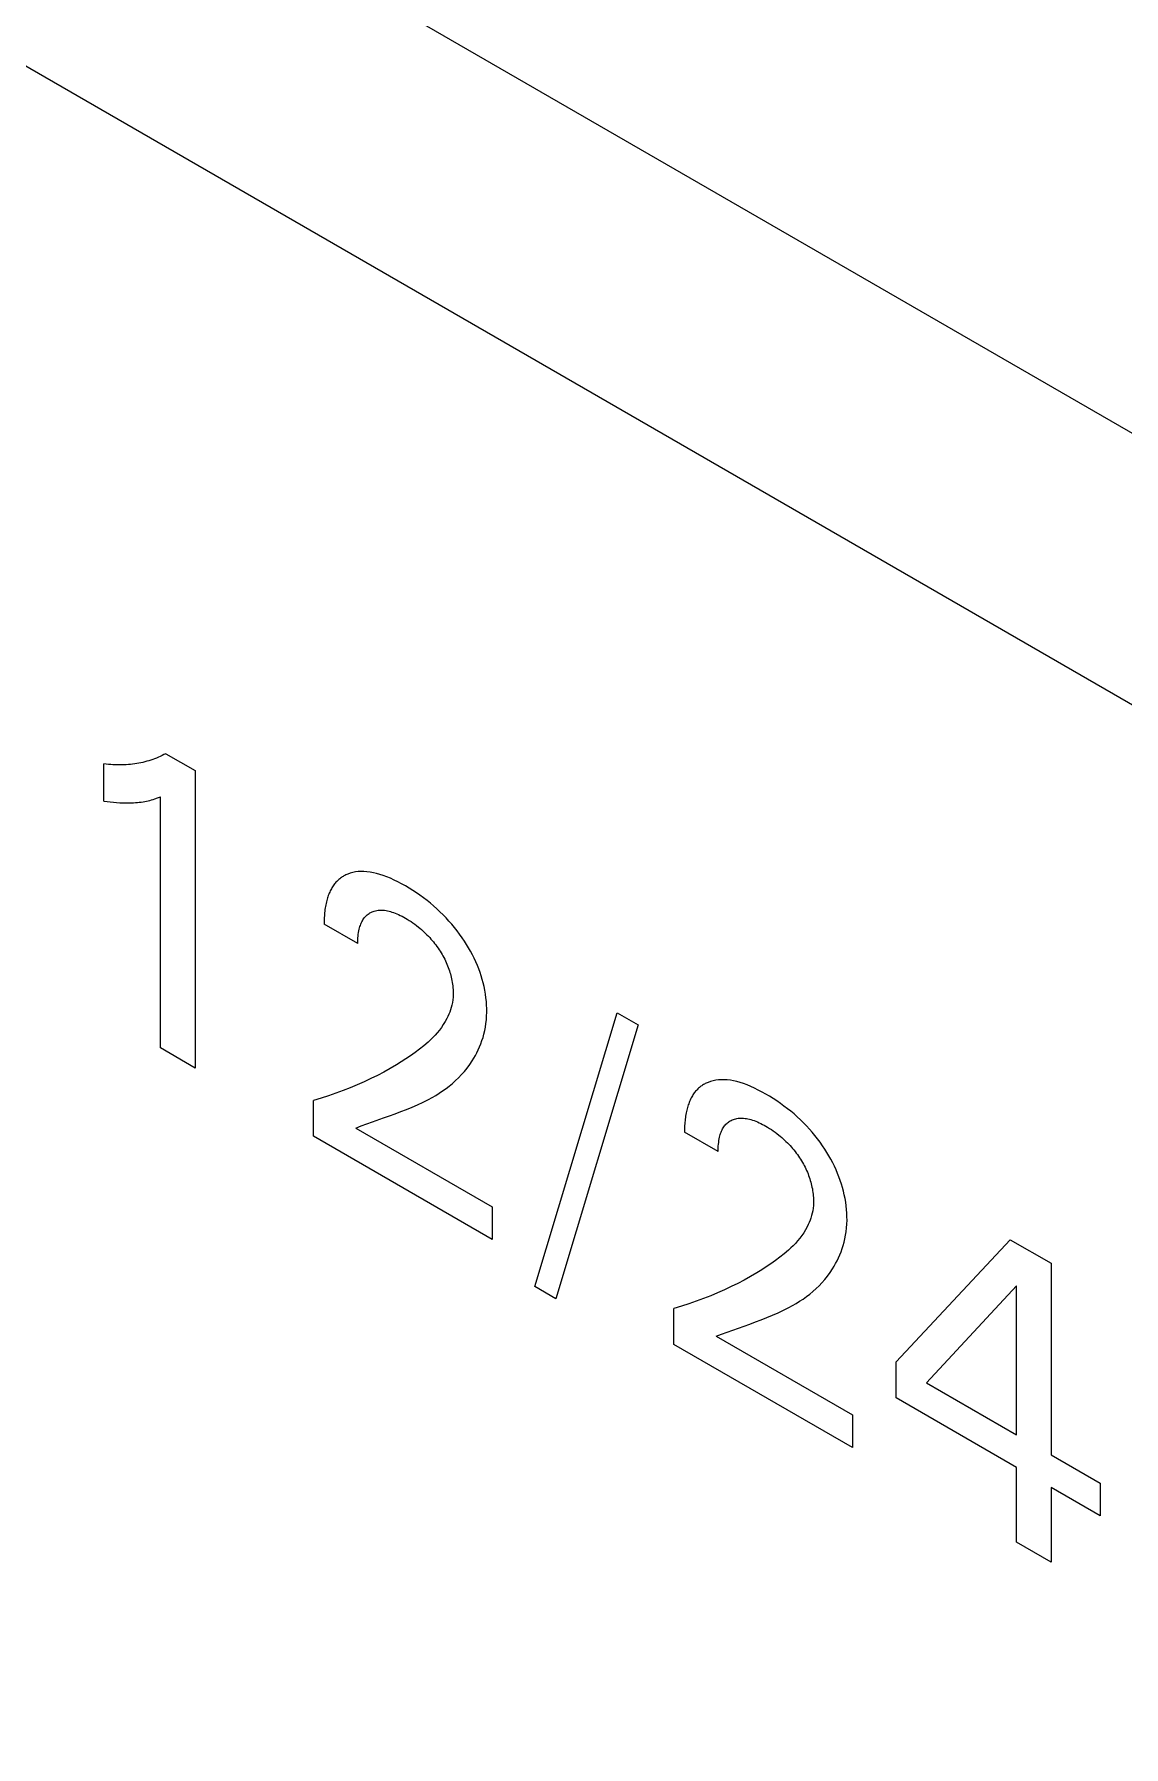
# Model space of a CAD drawing. Extents: x 0 to 420, y 0 to 297.
# Drawn here: x 177.03 to 183.58, y 144.54 to 154.82 of the extents above; entities that cross this region are included whole.
import ezdxf

# ---------------------------------------------------------------- set-up
doc = ezdxf.new("R2010")
doc.units = 0
doc.header["$LTSCALE"] = 23.1
doc.layers.add('40000_ISO', color=7, linetype='CONTINUOUS')

msp = doc.modelspace()

# ---------------------------------------------------------------- linework, layer by layer
at = {"layer": '40000_ISO', "color": 7, "linetype": 'CONTINUOUS'}
for p, q in [((195.174, 145.762), (171.486, 159.438)), ((194.467, 144.537), (170.779, 158.213)), ((177.45, 150.217), (177.45, 150.441)), ((177.464, 150.44), (177.45, 150.441)), ((177.478, 150.438), (177.464, 150.44)), ((177.492, 150.437), (177.478, 150.438)), ((177.505, 150.436), (177.492, 150.437)), ((177.519, 150.435), (177.505, 150.436)), ((177.532, 150.435), (177.519, 150.435)), ((177.545, 150.435), (177.532, 150.435)), ((177.559, 150.435), (177.545, 150.435)), ((177.572, 150.435), (177.559, 150.435)), ((177.585, 150.436), (177.572, 150.435)), ((177.598, 150.437), (177.585, 150.436)), ((177.61, 150.438), (177.598, 150.437)), ((177.623, 150.44), (177.61, 150.438)), ((177.636, 150.441), (177.623, 150.44)), ((177.648, 150.443), (177.636, 150.441)), ((177.661, 150.445), (177.648, 150.443)), ((177.673, 150.448), (177.661, 150.445)), ((177.685, 150.45), (177.673, 150.448)), ((177.697, 150.453), (177.685, 150.45)), ((177.709, 150.457), (177.697, 150.453)), ((177.721, 150.46), (177.709, 150.457)), ((177.733, 150.464), (177.721, 150.46)), ((177.745, 150.468), (177.733, 150.464)), ((177.756, 150.472), (177.745, 150.468)), ((177.768, 150.476), (177.756, 150.472)), ((177.779, 150.481), (177.768, 150.476)), ((177.79, 150.486), (177.779, 150.481)), ((177.801, 150.491), (177.79, 150.486)), ((177.812, 150.497), (177.801, 150.491)), ((177.823, 150.502), (177.812, 150.497)), ((177.823, 150.502), (177.999, 150.401)), ((177.999, 150.401), (177.999, 148.614)), ((177.45, 150.217), (177.47, 150.215)), ((177.47, 150.215), (177.489, 150.213)), ((177.489, 150.213), (177.508, 150.211)), ((177.508, 150.211), (177.527, 150.209)), ((177.527, 150.209), (177.546, 150.208)), ((177.546, 150.208), (177.56, 150.208)), ((177.56, 150.208), (177.574, 150.207)), ((177.574, 150.207), (177.587, 150.207)), ((177.587, 150.207), (177.601, 150.207)), ((177.601, 150.207), (177.615, 150.207)), ((177.615, 150.207), (177.628, 150.208)), ((177.628, 150.208), (177.64, 150.209)), ((177.64, 150.209), (177.652, 150.21)), ((177.652, 150.21), (177.663, 150.211)), ((177.663, 150.211), (177.675, 150.212)), ((177.675, 150.212), (177.686, 150.214)), ((177.686, 150.214), (177.697, 150.216)), ((177.697, 150.216), (177.707, 150.218)), ((177.707, 150.218), (177.717, 150.22)), ((177.717, 150.22), (177.726, 150.222)), ((177.726, 150.222), (177.737, 150.225)), ((177.737, 150.225), (177.747, 150.228)), ((177.747, 150.228), (177.758, 150.231)), ((177.758, 150.231), (177.774, 150.237)), ((177.774, 150.237), (177.791, 150.243)), ((177.791, 148.735), (177.791, 150.243)), ((178.946, 149.788), (178.931, 149.784)), ((178.962, 149.792), (178.946, 149.788)), ((178.979, 149.794), (178.962, 149.792)), ((178.996, 149.795), (178.979, 149.794)), ((179.013, 149.795), (178.996, 149.795)), ((179.031, 149.793), (179.013, 149.795)), ((179.05, 149.791), (179.031, 149.793)), ((179.07, 149.787), (179.05, 149.791)), ((179.089, 149.783), (179.07, 149.787)), ((178.814, 149.685), (178.811, 149.678)), ((178.818, 149.691), (178.814, 149.685)), ((178.821, 149.697), (178.818, 149.691)), ((178.825, 149.703), (178.821, 149.697)), ((178.829, 149.709), (178.825, 149.703)), ((178.833, 149.715), (178.829, 149.709)), ((178.837, 149.72), (178.833, 149.715)), ((178.841, 149.725), (178.837, 149.72)), ((178.845, 149.73), (178.841, 149.725)), ((178.85, 149.735), (178.845, 149.73)), ((178.854, 149.739), (178.85, 149.735)), ((178.859, 149.743), (178.854, 149.739)), ((178.863, 149.747), (178.859, 149.743)), ((178.868, 149.751), (178.863, 149.747)), ((178.873, 149.755), (178.868, 149.751)), ((178.878, 149.758), (178.873, 149.755)), ((178.883, 149.762), (178.878, 149.758)), ((178.888, 149.765), (178.883, 149.762)), ((178.893, 149.768), (178.888, 149.765)), ((178.899, 149.771), (178.893, 149.768)), ((178.904, 149.774), (178.899, 149.771)), ((178.91, 149.776), (178.904, 149.774)), ((178.916, 149.779), (178.91, 149.776)), ((178.931, 149.784), (178.916, 149.779)), ((179.109, 149.777), (179.089, 149.783)), ((179.129, 149.771), (179.109, 149.777)), ((179.151, 149.763), (179.129, 149.771)), ((179.173, 149.754), (179.151, 149.763)), ((179.195, 149.743), (179.173, 149.754)), ((179.218, 149.732), (179.195, 149.743)), ((179.24, 149.721), (179.218, 149.732)), ((179.263, 149.708), (179.24, 149.721)), ((179.285, 149.695), (179.263, 149.708)), ((179.307, 149.681), (179.285, 149.695)), ((178.782, 149.585), (178.781, 149.576)), ((178.784, 149.594), (178.782, 149.585)), ((178.786, 149.603), (178.784, 149.594)), ((178.788, 149.612), (178.786, 149.603)), ((178.79, 149.62), (178.788, 149.612)), ((178.792, 149.628), (178.79, 149.62)), ((178.794, 149.636), (178.792, 149.628)), ((178.797, 149.643), (178.794, 149.636)), ((178.799, 149.65), (178.797, 149.643)), ((178.802, 149.658), (178.799, 149.65)), ((178.805, 149.665), (178.802, 149.658)), ((178.808, 149.671), (178.805, 149.665)), ((178.811, 149.678), (178.808, 149.671)), ((179.329, 149.667), (179.307, 149.681)), ((179.35, 149.652), (179.329, 149.667)), ((179.372, 149.636), (179.35, 149.652)), ((179.394, 149.62), (179.372, 149.636)), ((179.413, 149.604), (179.394, 149.62)), ((179.432, 149.588), (179.413, 149.604)), ((179.451, 149.571), (179.432, 149.588)), ((178.775, 149.508), (178.774, 149.498)), ((178.774, 149.498), (178.774, 149.488)), ((178.774, 149.488), (178.774, 149.478)), ((178.976, 149.362), (178.774, 149.478)), ((178.776, 149.528), (178.775, 149.518)), ((178.775, 149.518), (178.775, 149.508)), ((178.777, 149.547), (178.776, 149.538)), ((178.776, 149.538), (178.776, 149.528)), ((178.778, 149.557), (178.777, 149.547)), ((178.779, 149.566), (178.778, 149.557)), ((178.781, 149.576), (178.779, 149.566)), ((178.992, 149.471), (178.994, 149.478)), ((178.994, 149.478), (178.997, 149.485)), ((178.997, 149.485), (179, 149.492)), ((179, 149.492), (179.004, 149.499)), ((179.004, 149.499), (179.007, 149.505)), ((179.007, 149.505), (179.011, 149.511)), ((179.011, 149.511), (179.015, 149.516)), ((179.015, 149.516), (179.019, 149.521)), ((179.019, 149.521), (179.024, 149.526)), ((179.024, 149.526), (179.029, 149.531)), ((179.029, 149.531), (179.033, 149.535)), ((179.033, 149.535), (179.039, 149.539)), ((179.039, 149.539), (179.044, 149.543)), ((179.044, 149.543), (179.049, 149.546)), ((179.049, 149.546), (179.055, 149.549)), ((179.055, 149.549), (179.062, 149.552)), ((179.062, 149.552), (179.068, 149.555)), ((179.068, 149.555), (179.075, 149.557)), ((179.075, 149.557), (179.083, 149.559)), ((179.083, 149.559), (179.09, 149.561)), ((179.09, 149.561), (179.098, 149.562)), ((179.098, 149.562), (179.105, 149.563)), ((179.105, 149.563), (179.113, 149.563)), ((179.113, 149.563), (179.121, 149.563)), ((179.121, 149.563), (179.13, 149.562)), ((179.13, 149.562), (179.138, 149.562)), ((179.138, 149.562), (179.147, 149.56)), ((179.147, 149.56), (179.156, 149.559)), ((179.156, 149.559), (179.165, 149.557)), ((179.165, 149.557), (179.173, 149.554)), ((179.173, 149.554), (179.182, 149.551)), ((179.182, 149.551), (179.192, 149.548)), ((179.192, 149.548), (179.202, 149.544)), ((179.202, 149.544), (179.212, 149.54)), ((179.212, 149.54), (179.222, 149.536)), ((179.222, 149.536), (179.232, 149.531)), ((179.232, 149.531), (179.243, 149.526)), ((179.243, 149.526), (179.253, 149.52)), ((179.253, 149.52), (179.263, 149.514)), ((179.263, 149.514), (179.274, 149.508)), ((179.274, 149.508), (179.285, 149.501)), ((179.285, 149.501), (179.297, 149.494)), ((179.297, 149.494), (179.308, 149.486)), ((179.308, 149.486), (179.319, 149.478)), ((179.319, 149.478), (179.33, 149.47)), ((179.47, 149.553), (179.451, 149.571)), ((179.489, 149.535), (179.47, 149.553)), ((179.507, 149.516), (179.489, 149.535)), ((179.524, 149.497), (179.507, 149.516)), ((179.541, 149.478), (179.524, 149.497)), ((179.557, 149.459), (179.541, 149.478)), ((178.976, 149.373), (178.977, 149.384)), ((178.977, 149.396), (178.978, 149.406)), ((178.977, 149.384), (178.977, 149.396)), ((178.978, 149.406), (178.979, 149.417)), ((178.979, 149.417), (178.981, 149.428)), ((178.981, 149.428), (178.983, 149.438)), ((178.983, 149.438), (178.985, 149.448)), ((178.985, 149.448), (178.987, 149.456)), ((178.987, 149.456), (178.989, 149.464)), ((178.989, 149.464), (178.992, 149.471)), ((179.33, 149.47), (179.341, 149.461)), ((179.341, 149.461), (179.35, 149.454)), ((179.35, 149.454), (179.359, 149.447)), ((179.359, 149.447), (179.367, 149.439)), ((179.367, 149.439), (179.376, 149.431)), ((179.376, 149.431), (179.384, 149.423)), ((179.384, 149.423), (179.392, 149.415)), ((179.392, 149.415), (179.401, 149.407)), ((179.401, 149.407), (179.409, 149.398)), ((179.409, 149.398), (179.416, 149.389)), ((179.416, 149.389), (179.424, 149.381)), ((179.424, 149.381), (179.431, 149.372)), ((179.573, 149.439), (179.557, 149.459)), ((179.588, 149.418), (179.573, 149.439)), ((179.603, 149.397), (179.588, 149.418)), ((179.617, 149.377), (179.603, 149.397)), ((179.63, 149.357), (179.617, 149.377)), ((178.976, 149.362), (178.976, 149.373)), ((179.431, 149.372), (179.438, 149.363)), ((179.438, 149.363), (179.445, 149.354)), ((179.445, 149.354), (179.452, 149.344)), ((179.452, 149.344), (179.459, 149.335)), ((179.459, 149.335), (179.466, 149.325)), ((179.466, 149.325), (179.472, 149.316)), ((179.472, 149.316), (179.477, 149.306)), ((179.477, 149.306), (179.483, 149.297)), ((179.483, 149.297), (179.488, 149.288)), ((179.488, 149.288), (179.494, 149.278)), ((179.494, 149.278), (179.499, 149.268)), ((179.642, 149.337), (179.63, 149.357)), ((179.654, 149.316), (179.642, 149.337)), ((179.665, 149.295), (179.654, 149.316)), ((179.676, 149.274), (179.665, 149.295)), ((179.686, 149.253), (179.676, 149.274)), ((179.499, 149.268), (179.503, 149.259)), ((179.503, 149.259), (179.508, 149.249)), ((179.508, 149.249), (179.512, 149.239)), ((179.512, 149.239), (179.516, 149.229)), ((179.516, 149.229), (179.52, 149.219)), ((179.52, 149.219), (179.524, 149.209)), ((179.524, 149.209), (179.527, 149.199)), ((179.527, 149.199), (179.53, 149.189)), ((179.53, 149.189), (179.533, 149.179)), ((179.533, 149.179), (179.536, 149.169)), ((179.536, 149.169), (179.538, 149.159)), ((179.695, 149.231), (179.686, 149.253)), ((179.703, 149.21), (179.695, 149.231)), ((179.711, 149.189), (179.703, 149.21)), ((179.718, 149.167), (179.711, 149.189)), ((179.538, 149.159), (179.54, 149.149)), ((179.54, 149.149), (179.542, 149.139)), ((179.542, 149.139), (179.544, 149.128)), ((179.544, 149.128), (179.546, 149.117)), ((179.546, 149.117), (179.547, 149.107)), ((179.547, 149.107), (179.548, 149.096)), ((179.548, 149.096), (179.549, 149.086)), ((179.549, 149.086), (179.549, 149.076)), ((179.549, 149.076), (179.55, 149.066)), ((179.55, 149.066), (179.549, 149.056)), ((179.724, 149.146), (179.718, 149.167)), ((179.73, 149.125), (179.724, 149.146)), ((179.735, 149.104), (179.73, 149.125)), ((179.739, 149.081), (179.735, 149.104)), ((179.743, 149.058), (179.739, 149.081)), ((179.534, 148.964), (179.529, 148.95)), ((179.538, 148.978), (179.534, 148.964)), ((179.542, 148.992), (179.538, 148.978)), ((179.545, 149.008), (179.542, 148.992)), ((179.547, 149.023), (179.545, 149.008)), ((179.549, 149.039), (179.547, 149.023)), ((179.549, 149.056), (179.549, 149.039)), ((179.746, 149.036), (179.743, 149.058)), ((179.749, 149.014), (179.746, 149.036)), ((179.75, 148.992), (179.749, 149.014)), ((179.751, 148.971), (179.75, 148.992)), ((179.751, 148.95), (179.751, 148.971)), ((179.49, 148.875), (179.479, 148.858)), ((179.501, 148.893), (179.49, 148.875)), ((179.512, 148.911), (179.501, 148.893)), ((179.518, 148.924), (179.512, 148.911)), ((179.524, 148.937), (179.518, 148.924)), ((179.529, 148.95), (179.524, 148.937)), ((179.743, 148.86), (179.746, 148.881)), ((179.746, 148.881), (179.749, 148.904)), ((179.749, 148.904), (179.75, 148.926)), ((179.75, 148.926), (179.751, 148.95)), ((180.041, 147.301), (180.536, 148.946)), ((180.662, 148.873), (180.167, 147.228)), ((180.536, 148.946), (180.662, 148.873)), ((179.399, 148.77), (179.373, 148.748)), ((179.413, 148.784), (179.399, 148.77)), ((179.427, 148.797), (179.413, 148.784)), ((179.441, 148.812), (179.427, 148.797)), ((179.454, 148.826), (179.441, 148.812)), ((179.467, 148.842), (179.454, 148.826)), ((179.479, 148.858), (179.467, 148.842)), ((179.708, 148.741), (179.715, 148.76)), ((179.715, 148.76), (179.722, 148.779)), ((179.722, 148.779), (179.729, 148.798)), ((179.729, 148.798), (179.734, 148.818)), ((179.734, 148.818), (179.739, 148.839)), ((179.739, 148.839), (179.743, 148.86)), ((177.999, 148.614), (177.791, 148.735)), ((179.266, 148.669), (179.238, 148.651)), ((179.294, 148.687), (179.266, 148.669)), ((179.321, 148.707), (179.294, 148.687)), ((179.347, 148.727), (179.321, 148.707)), ((179.373, 148.748), (179.347, 148.727)), ((179.649, 148.635), (179.664, 148.657)), ((179.664, 148.657), (179.673, 148.673)), ((179.673, 148.673), (179.683, 148.69)), ((179.683, 148.69), (179.692, 148.706)), ((179.692, 148.706), (179.7, 148.724)), ((179.7, 148.724), (179.708, 148.741)), ((179.095, 148.57), (179.055, 148.551)), ((179.134, 148.59), (179.095, 148.57)), ((179.172, 148.611), (179.134, 148.59)), ((179.21, 148.633), (179.172, 148.611)), ((179.238, 148.651), (179.21, 148.633)), ((179.564, 148.539), (179.582, 148.556)), ((179.582, 148.556), (179.6, 148.575)), ((179.6, 148.575), (179.617, 148.594)), ((179.617, 148.594), (179.633, 148.614)), ((179.633, 148.614), (179.649, 148.635)), ((178.845, 148.463), (178.8, 148.447)), ((178.889, 148.479), (178.845, 148.463)), ((178.931, 148.496), (178.889, 148.479)), ((178.973, 148.513), (178.931, 148.496)), ((179.014, 148.532), (178.973, 148.513)), ((179.055, 148.551), (179.014, 148.532)), ((179.423, 148.437), (179.445, 148.45)), ((179.445, 148.45), (179.466, 148.463)), ((179.466, 148.463), (179.486, 148.477)), ((179.486, 148.477), (179.507, 148.491)), ((179.507, 148.491), (179.526, 148.506)), ((179.526, 148.506), (179.546, 148.522)), ((179.546, 148.522), (179.564, 148.539)), ((180.99, 148.453), (180.987, 148.447)), ((180.994, 148.459), (180.99, 148.453)), ((180.998, 148.465), (180.994, 148.459)), ((181.002, 148.47), (180.998, 148.465)), ((181.006, 148.475), (181.002, 148.47)), ((181.011, 148.48), (181.006, 148.475)), ((181.015, 148.484), (181.011, 148.48)), ((181.019, 148.489), (181.015, 148.484)), ((181.024, 148.493), (181.019, 148.489)), ((181.029, 148.497), (181.024, 148.493)), ((181.033, 148.501), (181.029, 148.497)), ((181.038, 148.505), (181.033, 148.501)), ((181.043, 148.508), (181.038, 148.505)), ((181.048, 148.512), (181.043, 148.508)), ((181.053, 148.515), (181.048, 148.512)), ((181.059, 148.518), (181.053, 148.515)), ((181.064, 148.521), (181.059, 148.518)), ((181.07, 148.524), (181.064, 148.521)), ((181.075, 148.526), (181.07, 148.524)), ((181.081, 148.528), (181.075, 148.526)), ((181.096, 148.534), (181.081, 148.528)), ((181.111, 148.538), (181.096, 148.534)), ((181.127, 148.541), (181.111, 148.538)), ((181.144, 148.543), (181.127, 148.541)), ((181.161, 148.544), (181.144, 148.543)), ((181.178, 148.544), (181.161, 148.544)), ((181.197, 148.543), (181.178, 148.544)), ((181.216, 148.541), (181.197, 148.543)), ((181.235, 148.537), (181.216, 148.541)), ((181.254, 148.533), (181.235, 148.537)), ((181.274, 148.527), (181.254, 148.533)), ((181.294, 148.521), (181.274, 148.527)), ((181.316, 148.513), (181.294, 148.521)), ((181.338, 148.503), (181.316, 148.513)), ((181.361, 148.493), (181.338, 148.503)), ((181.383, 148.482), (181.361, 148.493)), ((181.406, 148.47), (181.383, 148.482)), ((181.428, 148.458), (181.406, 148.47)), ((181.45, 148.445), (181.428, 148.458)), ((178.756, 148.433), (178.71, 148.419)), ((178.71, 148.204), (178.71, 148.419)), ((178.8, 148.447), (178.756, 148.433)), ((179.201, 148.339), (179.235, 148.352)), ((179.235, 148.352), (179.269, 148.365)), ((179.269, 148.365), (179.303, 148.379)), ((179.303, 148.379), (179.336, 148.393)), ((179.336, 148.393), (179.369, 148.409)), ((179.369, 148.409), (179.401, 148.425)), ((179.401, 148.425), (179.423, 148.437)), ((180.951, 148.353), (180.949, 148.344)), ((180.953, 148.361), (180.951, 148.353)), ((180.955, 148.37), (180.953, 148.361)), ((180.958, 148.378), (180.955, 148.37)), ((180.96, 148.385), (180.958, 148.378)), ((180.962, 148.393), (180.96, 148.385)), ((180.965, 148.4), (180.962, 148.393)), ((180.967, 148.407), (180.965, 148.4)), ((180.97, 148.414), (180.967, 148.407)), ((180.973, 148.421), (180.97, 148.414)), ((180.976, 148.428), (180.973, 148.421)), ((180.98, 148.435), (180.976, 148.428)), ((180.983, 148.441), (180.98, 148.435)), ((180.987, 148.447), (180.983, 148.441)), ((181.472, 148.431), (181.45, 148.445)), ((181.494, 148.417), (181.472, 148.431)), ((181.516, 148.402), (181.494, 148.417)), ((181.537, 148.386), (181.516, 148.402)), ((181.559, 148.37), (181.537, 148.386)), ((181.578, 148.354), (181.559, 148.37)), ((181.598, 148.338), (181.578, 148.354)), ((178.964, 148.253), (178.997, 148.266)), ((178.964, 148.253), (179.783, 147.781)), ((178.997, 148.266), (179.03, 148.278)), ((179.03, 148.278), (179.064, 148.29)), ((179.064, 148.29), (179.132, 148.314)), ((179.132, 148.314), (179.167, 148.327)), ((179.167, 148.327), (179.201, 148.339)), ((180.941, 148.278), (180.94, 148.268)), ((180.94, 148.268), (180.94, 148.258)), ((180.94, 148.258), (180.94, 148.248)), ((180.94, 148.248), (180.94, 148.238)), ((180.942, 148.288), (180.941, 148.278)), ((180.943, 148.297), (180.942, 148.288)), ((180.944, 148.307), (180.943, 148.297)), ((180.945, 148.316), (180.944, 148.307)), ((180.946, 148.325), (180.945, 148.316)), ((180.948, 148.335), (180.946, 148.325)), ((180.949, 148.344), (180.948, 148.335)), ((181.166, 148.242), (181.169, 148.248)), ((181.169, 148.248), (181.173, 148.255)), ((181.173, 148.255), (181.177, 148.261)), ((181.177, 148.261), (181.181, 148.266)), ((181.181, 148.266), (181.185, 148.271)), ((181.185, 148.271), (181.189, 148.276)), ((181.189, 148.276), (181.194, 148.281)), ((181.194, 148.281), (181.199, 148.285)), ((181.199, 148.285), (181.204, 148.289)), ((181.204, 148.289), (181.209, 148.293)), ((181.209, 148.293), (181.215, 148.296)), ((181.215, 148.296), (181.22, 148.299)), ((181.22, 148.299), (181.227, 148.302)), ((181.227, 148.302), (181.234, 148.305)), ((181.234, 148.305), (181.241, 148.307)), ((181.241, 148.307), (181.248, 148.309)), ((181.248, 148.309), (181.255, 148.311)), ((181.255, 148.311), (181.263, 148.312)), ((181.263, 148.312), (181.271, 148.313)), ((181.271, 148.313), (181.278, 148.313)), ((181.278, 148.313), (181.287, 148.313)), ((181.287, 148.313), (181.295, 148.312)), ((181.295, 148.312), (181.304, 148.311)), ((181.304, 148.311), (181.312, 148.31)), ((181.312, 148.31), (181.321, 148.308)), ((181.321, 148.308), (181.33, 148.306)), ((181.33, 148.306), (181.339, 148.304)), ((181.339, 148.304), (181.348, 148.301)), ((181.348, 148.301), (181.358, 148.298)), ((181.358, 148.298), (181.368, 148.294)), ((181.368, 148.294), (181.378, 148.29)), ((181.378, 148.29), (181.388, 148.285)), ((181.388, 148.285), (181.398, 148.281)), ((181.398, 148.281), (181.408, 148.275)), ((181.408, 148.275), (181.418, 148.27)), ((181.418, 148.27), (181.428, 148.264)), ((181.428, 148.264), (181.439, 148.258)), ((181.439, 148.258), (181.451, 148.251)), ((181.451, 148.251), (181.462, 148.244)), ((181.462, 148.244), (181.473, 148.236)), ((181.617, 148.321), (181.598, 148.338)), ((181.636, 148.303), (181.617, 148.321)), ((181.654, 148.285), (181.636, 148.303)), ((181.673, 148.266), (181.654, 148.285)), ((181.69, 148.247), (181.673, 148.266)), ((181.706, 148.228), (181.69, 148.247)), ((179.783, 147.584), (178.71, 148.204)), ((180.94, 148.238), (180.94, 148.228)), ((181.141, 148.112), (180.94, 148.228)), ((181.142, 148.145), (181.143, 148.156)), ((181.142, 148.134), (181.142, 148.145)), ((181.143, 148.156), (181.145, 148.167)), ((181.145, 148.167), (181.146, 148.178)), ((181.146, 148.178), (181.148, 148.188)), ((181.148, 148.188), (181.15, 148.198)), ((181.15, 148.198), (181.152, 148.206)), ((181.152, 148.206), (181.154, 148.214)), ((181.154, 148.214), (181.157, 148.221)), ((181.157, 148.221), (181.16, 148.228)), ((181.16, 148.228), (181.162, 148.235)), ((181.162, 148.235), (181.166, 148.242)), ((181.473, 148.236), (181.484, 148.228)), ((181.484, 148.228), (181.495, 148.22)), ((181.495, 148.22), (181.507, 148.211)), ((181.507, 148.211), (181.515, 148.204)), ((181.515, 148.204), (181.524, 148.197)), ((181.524, 148.197), (181.532, 148.189)), ((181.532, 148.189), (181.541, 148.181)), ((181.541, 148.181), (181.549, 148.173)), ((181.549, 148.173), (181.558, 148.165)), ((181.558, 148.165), (181.566, 148.157)), ((181.566, 148.157), (181.574, 148.148)), ((181.574, 148.148), (181.582, 148.139)), ((181.722, 148.209), (181.706, 148.228)), ((181.738, 148.188), (181.722, 148.209)), ((181.754, 148.168), (181.738, 148.188)), ((181.769, 148.147), (181.754, 148.168)), ((181.782, 148.127), (181.769, 148.147)), ((181.141, 148.112), (181.142, 148.123)), ((181.142, 148.123), (181.142, 148.134)), ((181.582, 148.139), (181.589, 148.131)), ((181.589, 148.131), (181.596, 148.122)), ((181.596, 148.122), (181.604, 148.113)), ((181.604, 148.113), (181.611, 148.103)), ((181.611, 148.103), (181.618, 148.094)), ((181.618, 148.094), (181.624, 148.084)), ((181.624, 148.084), (181.631, 148.075)), ((181.631, 148.075), (181.637, 148.066)), ((181.637, 148.066), (181.643, 148.056)), ((181.643, 148.056), (181.648, 148.047)), ((181.648, 148.047), (181.654, 148.037)), ((181.654, 148.037), (181.659, 148.028)), ((181.795, 148.107), (181.782, 148.127)), ((181.807, 148.087), (181.795, 148.107)), ((181.819, 148.066), (181.807, 148.087)), ((181.83, 148.045), (181.819, 148.066)), ((181.841, 148.024), (181.83, 148.045)), ((181.659, 148.028), (181.664, 148.018)), ((181.664, 148.018), (181.669, 148.008)), ((181.669, 148.008), (181.673, 147.999)), ((181.673, 147.999), (181.678, 147.989)), ((181.678, 147.989), (181.682, 147.979)), ((181.682, 147.979), (181.685, 147.969)), ((181.685, 147.969), (181.689, 147.959)), ((181.689, 147.959), (181.692, 147.949)), ((181.692, 147.949), (181.695, 147.939)), ((181.695, 147.939), (181.698, 147.929)), ((181.851, 148.002), (181.841, 148.024)), ((181.86, 147.981), (181.851, 148.002)), ((181.868, 147.96), (181.86, 147.981)), ((181.876, 147.939), (181.868, 147.96)), ((181.883, 147.917), (181.876, 147.939)), ((181.698, 147.929), (181.701, 147.919)), ((181.701, 147.919), (181.703, 147.909)), ((181.703, 147.909), (181.705, 147.899)), ((181.705, 147.899), (181.708, 147.888)), ((181.708, 147.888), (181.709, 147.878)), ((181.709, 147.878), (181.711, 147.867)), ((181.711, 147.867), (181.712, 147.857)), ((181.712, 147.857), (181.713, 147.846)), ((181.713, 147.846), (181.714, 147.836)), ((181.714, 147.836), (181.715, 147.826)), ((181.889, 147.896), (181.883, 147.917)), ((181.895, 147.875), (181.889, 147.896)), ((181.9, 147.853), (181.895, 147.875)), ((181.905, 147.831), (181.9, 147.853)), ((179.783, 147.781), (179.783, 147.584)), ((181.707, 147.742), (181.703, 147.728)), ((181.71, 147.757), (181.707, 147.742)), ((181.712, 147.773), (181.71, 147.757)), ((181.714, 147.789), (181.712, 147.773)), ((181.715, 147.806), (181.714, 147.789)), ((181.715, 147.826), (181.715, 147.816)), ((181.715, 147.816), (181.715, 147.806)), ((181.909, 147.808), (181.905, 147.831)), ((181.912, 147.786), (181.909, 147.808)), ((181.914, 147.764), (181.912, 147.786)), ((181.916, 147.742), (181.914, 147.764)), ((181.916, 147.721), (181.916, 147.742)), ((181.667, 147.642), (181.656, 147.625)), ((181.677, 147.661), (181.667, 147.642)), ((181.683, 147.674), (181.677, 147.661)), ((181.689, 147.686), (181.683, 147.674)), ((181.694, 147.7), (181.689, 147.686)), ((181.699, 147.713), (181.694, 147.7)), ((181.703, 147.728), (181.699, 147.713)), ((181.908, 147.61), (181.912, 147.631)), ((181.912, 147.631), (181.914, 147.654)), ((181.914, 147.654), (181.916, 147.676)), ((181.917, 147.7), (181.916, 147.721)), ((181.916, 147.676), (181.917, 147.7)), ((181.578, 147.534), (181.564, 147.52)), ((181.592, 147.547), (181.578, 147.534)), ((181.606, 147.561), (181.592, 147.547)), ((181.619, 147.576), (181.606, 147.561)), ((181.632, 147.592), (181.619, 147.576)), ((181.644, 147.608), (181.632, 147.592)), ((181.656, 147.625), (181.644, 147.608)), ((181.881, 147.51), (181.888, 147.529)), ((181.888, 147.529), (181.894, 147.548)), ((181.894, 147.548), (181.899, 147.568)), ((181.899, 147.568), (181.904, 147.589)), ((181.904, 147.589), (181.908, 147.61)), ((182.211, 146.849), (182.897, 147.583)), ((182.897, 147.583), (183.143, 147.441)), ((181.459, 147.437), (181.431, 147.419)), ((181.486, 147.457), (181.459, 147.437)), ((181.513, 147.477), (181.486, 147.457)), ((181.539, 147.498), (181.513, 147.477)), ((181.564, 147.52), (181.539, 147.498)), ((181.829, 147.407), (181.839, 147.423)), ((181.839, 147.423), (181.848, 147.439)), ((181.848, 147.439), (181.857, 147.456)), ((181.857, 147.456), (181.865, 147.474)), ((181.865, 147.474), (181.873, 147.491)), ((181.873, 147.491), (181.881, 147.51)), ((183.143, 147.441), (183.143, 146.29)), ((181.26, 147.32), (181.221, 147.301)), ((181.299, 147.34), (181.26, 147.32)), ((181.337, 147.361), (181.299, 147.34)), ((181.375, 147.383), (181.337, 147.361)), ((181.404, 147.401), (181.375, 147.383)), ((181.431, 147.419), (181.404, 147.401)), ((181.748, 147.306), (181.765, 147.324)), ((181.765, 147.324), (181.782, 147.344)), ((181.782, 147.344), (181.799, 147.364)), ((181.799, 147.364), (181.814, 147.385)), ((181.814, 147.385), (181.829, 147.407)), ((180.167, 147.228), (180.041, 147.301)), ((181.054, 147.229), (181.01, 147.213)), ((181.097, 147.246), (181.054, 147.229)), ((181.138, 147.263), (181.097, 147.246)), ((181.18, 147.282), (181.138, 147.263)), ((181.221, 147.301), (181.18, 147.282)), ((181.631, 147.213), (181.652, 147.226)), ((181.652, 147.226), (181.672, 147.241)), ((181.672, 147.241), (181.692, 147.256)), ((181.692, 147.256), (181.711, 147.272)), ((181.711, 147.272), (181.73, 147.289)), ((181.73, 147.289), (181.748, 147.306)), ((182.934, 147.306), (182.393, 146.723)), ((182.934, 146.411), (182.934, 147.306)), ((180.921, 147.183), (180.876, 147.169)), ((180.876, 146.954), (180.876, 147.169)), ((180.966, 147.197), (180.921, 147.183)), ((181.01, 147.213), (180.966, 147.197)), ((181.401, 147.102), (181.435, 147.115)), ((181.435, 147.115), (181.468, 147.129)), ((181.468, 147.129), (181.502, 147.143)), ((181.502, 147.143), (181.534, 147.159)), ((181.534, 147.159), (181.567, 147.175)), ((181.567, 147.175), (181.588, 147.187)), ((181.588, 147.187), (181.61, 147.2)), ((181.61, 147.2), (181.631, 147.213)), ((181.129, 147.003), (181.162, 147.016)), ((181.162, 147.016), (181.196, 147.028)), ((181.196, 147.028), (181.23, 147.04)), ((181.23, 147.04), (181.298, 147.064)), ((181.298, 147.064), (181.332, 147.076)), ((181.332, 147.076), (181.366, 147.089)), ((181.366, 147.089), (181.401, 147.102)), ((181.949, 146.334), (180.876, 146.954)), ((181.129, 147.003), (181.949, 146.53)), ((182.211, 146.632), (182.211, 146.849)), ((182.393, 146.723), (182.934, 146.411)), ((182.934, 146.215), (182.211, 146.632)), ((181.949, 146.53), (181.949, 146.334)), ((183.143, 146.29), (183.437, 146.121)), ((182.934, 145.765), (182.934, 146.215)), ((183.143, 146.094), (183.143, 145.645)), ((183.437, 145.924), (183.143, 146.094)), ((183.437, 146.121), (183.437, 145.924)), ((183.143, 145.645), (182.934, 145.765))]:
    msp.add_line(p, q, dxfattribs=at)

doc.saveas('drawing.dxf')
